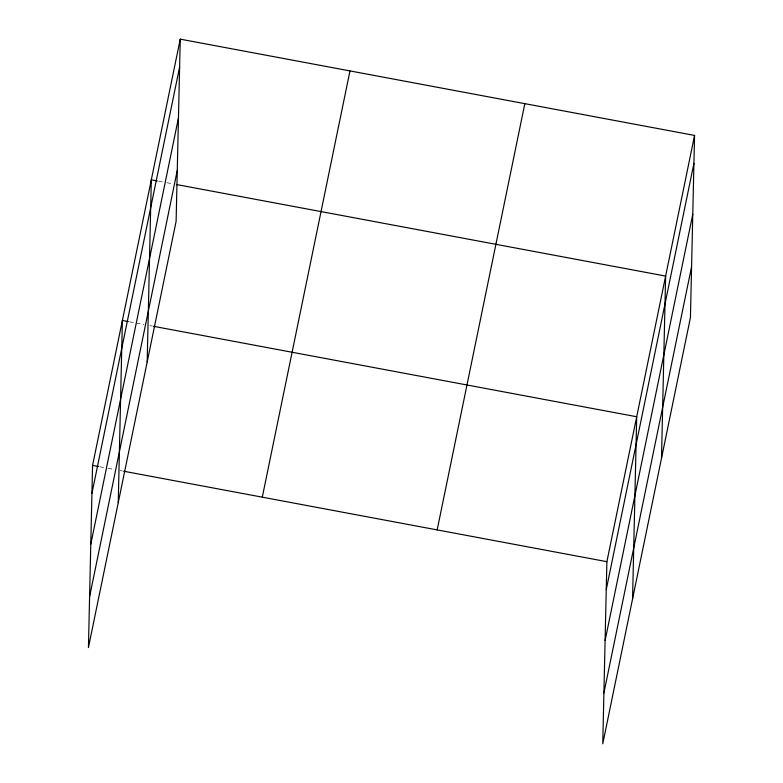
<?xml version="1.0" encoding="UTF-8"?>
<svg xmlns="http://www.w3.org/2000/svg" width="783" height="783" viewBox="0 0 783 783"><rect width="100%" height="100%" fill="white"/><g stroke="black" fill="none" stroke-linecap="round" stroke-linejoin="round"><path stroke-width="0.59" stroke-dasharray="3.92 2.94" d="M158.489 181.157L165.653 182.498M166.848 182.723L172.828 183.839M129.557 321.823L143.896 324.505M149.876 325.62L152.264 326.071M99.744 466.746L106.919 468.087M108.113 468.312L114.083 469.428M120.063 470.544L122.451 470.994"/><path stroke-width="1.17" d="M180.247 39.15L92.57 465.405L88.44 647.57L176.116 221.325L180.247 39.15L694.56 135.43L690.43 317.595L602.753 743.85L606.884 561.675L694.56 135.43M118.243 502.647L122.383 320.472L128.353 321.598M147.175 361.981L151.315 179.816L157.285 180.932M632.566 598.926L636.696 416.752L153.458 326.296M661.498 458.261L665.628 276.086L176.41 184.514M91.934 493.329L179.61 67.084M90.779 544.234L178.455 117.979M89.595 596.675L177.271 170.42M262.295 497.176L349.972 70.92M437.168 529.905L524.835 103.659M606.257 589.609L693.924 163.353M605.102 640.504L692.769 214.258M603.908 692.945L691.585 266.7M92.57 465.405L98.55 466.521M123.645 471.219L606.884 561.675"/></g></svg>
